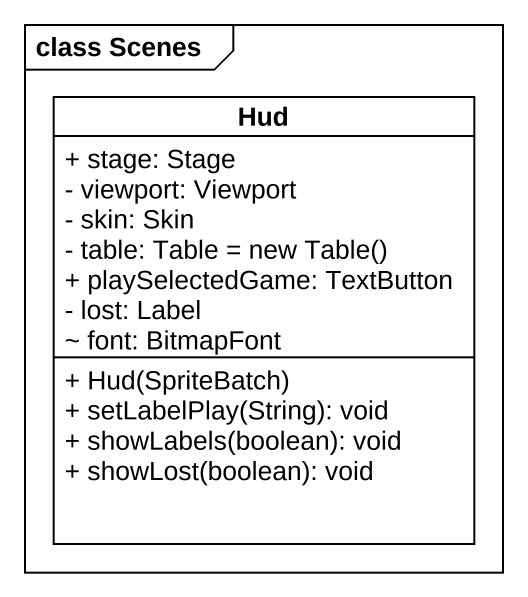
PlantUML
@startuml
mainframe class Scenes
hide circle
hide empty members
skinparam classAttributeIconSize 0
class Hud {
  + stage: Stage
  - viewport: Viewport
  - skin: Skin
  {field} - table: Table = new Table()
  + playSelectedGame: TextButton
  - lost: Label
  ~ font: BitmapFont
  + Hud(SpriteBatch)
  + setLabelPlay(String): void
  + showLabels(boolean): void
  + showLost(boolean): void
}
@enduml
